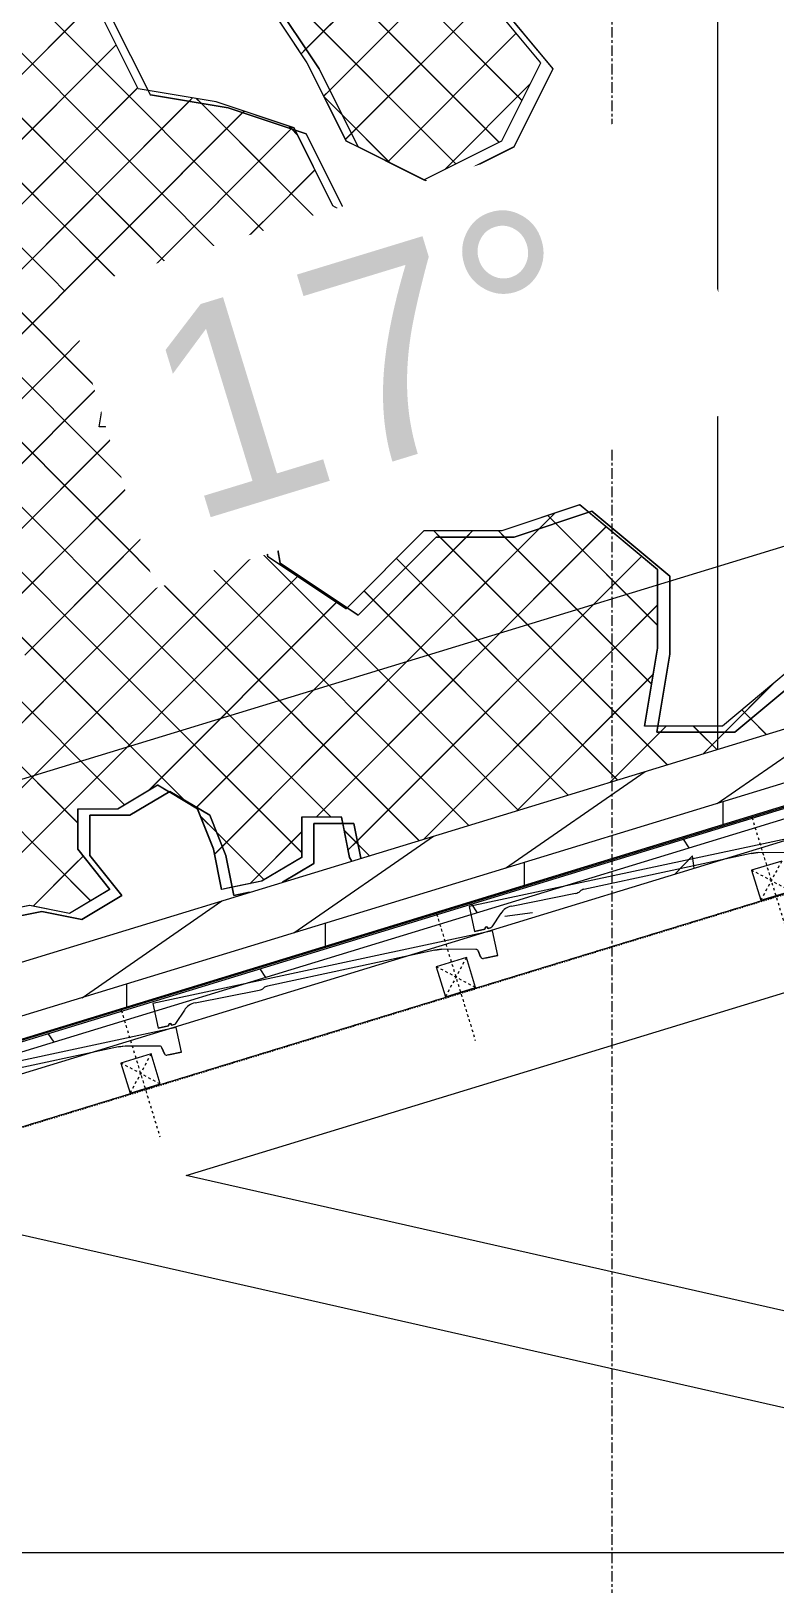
# Model space of a CAD drawing. Header units: millimetres. Extents: x -12186 to 152825, y -4386 to 9463.
# Drawn here: x 48103 to 49003, y 3561 to 5439 of the extents above; entities that cross this region are included whole.
import ezdxf

# ---------------------------------------------------------------- set-up
doc = ezdxf.new("R2010")
doc.units = ezdxf.units.MM
for name, pattern in [('Dash', [6.35, 3.175, -3.175]), ('Dash 1_5mm', [3, 1.5, -1.5]), ('Grid Line', [22.225, 12.7, -3.175, 3.175, -3.175])]:
    doc.linetypes.add(name, pattern=pattern)
for name, color, linetype, lineweight in [('A-DETL', 90, 'Continuous', 5), ('A-DETL-GENF', 92, 'Continuous', 5), ('A-DETL-GENF-HDLN', 1, 'Dash', 5), ('A-DETL-THIN', 151, 'Continuous', 5), ('A-ROOF', 132, 'Continuous', 9), ('A-ROOF-OTLN', 132, 'Continuous', 9), ('A-ROOF-PATT', 132, 'Continuous', 9), ('G-ANNO-DIMS', 111, 'Continuous', 5), ('G-IMPT', 8, 'Continuous', 5), ('I-WALL', 2, 'Continuous', 9), ('L-PLNT', 71, 'Continuous', 5), ('S-GRID', 1, 'Continuous', 5)]:
    doc.layers.add(name, color=color, linetype=linetype, lineweight=lineweight)
doc.styles.add('Arial', font='arial.ttf', dxfattribs={"height": 250})

# ---------------------------------------------------------------- blocks, each defined once
blk = doc.blocks.new('SVA_Shades of Green Tree - Australian_Tree_based_on_Leopard_Tree_2901-V315-Section B-B')
at = {"layer": 'G-IMPT'}
for p, q in [((767.7, 5085), (-105.5, 5959.7)), ((819.9, 5111.2), (-34.3, 5966.9)), ((819.8, 5111.2), (-27.1, 5959.5)), ((715.5, 5058.9), (-169.1, 5945)), ((715.4, 5058.9), (-159.3, 5935.1)), ((767.6, 5085), (-97.2, 5951.2)), ((872, 5137.3), (68.2, 5942.4)), ((872.1, 5137.3), (68.4, 5942.4)), ((697.7, 4998.3), (-221.3, 5918.8)), ((697.8, 4684.5), (-523.2, 5907.6)), ((697.7, 4684.5), (-523.2, 5907.4)), ((750.9, 4709.6), (-445.2, 5907.7)), ((751.1, 4709.6), (-445, 5907.7)), ((795.3, 4743.7), (-363, 5904)), ((795.1, 4743.7), (-355.8, 5896.6)), ((839.4, 4777.9), (-284.7, 5904)), ((839.3, 4777.9), (-277.5, 5896.6)), ((697.6, 4998.3), (-211.5, 5908.9)), ((932.5, 5155.2), (185.1, 5904)), ((932.4, 5155.2), (192.3, 5896.6)), ((1174.9, 5304.6), (726.4, 5753.8)), ((1174.7, 5304.6), (738.6, 5741.5)), ((1122.7, 5278.5), (700.3, 5701.6)), ((13.1, 4801), (884.3, 5673.7)), ((13.3, 4801), (884.4, 5673.7)), ((1122.5, 5278.5), (712.5, 5689.2)), ((1202.6, 5355.2), (884.9, 5673.3)), ((1202.7, 5355.2), (885.1, 5673.3)), ((935.7, 5411.3), (1119.9, 5595.9)), ((941.5, 5417.3), (1119.8, 5595.9)), ((963, 5360.2), (1139.9, 5537.4)), ((970.3, 5367.6), (1139.7, 5537.4)), ((989.1, 5307.9), (1160.1, 5479.2)), ((996.4, 5315.4), (1160, 5479.2)), ((1040.4, 5281), (1195.6, 5436.5)), ((1040.5, 5281), (1195.7, 5436.5)), ((251.8, 4961.7), (711.8, 5422.5)), ((251.9, 4961.7), (712, 5422.5)), ((935.6, 5411.3), (941.5, 5417.3)), ((353.2, 4984.8), (737.9, 5370.2)), ((353.3, 4984.8), (738.1, 5370.2)), ((1109.8, 5272.1), (1212.5, 5375)), ((1109.9, 5272.1), (1212.6, 5375)), ((372.8, 4926), (800.1, 5354)), ((372.9, 4926), (804.4, 5358.3)), ((800.1, 5354), (804.3, 5358.3)), ((814.6, 5351.6), (808.7, 5357.5)), ((1001.3, 5164.8), (808.9, 5357.5)), ((1001.1, 5164.8), (814.6, 5351.6)), ((962.8, 5360.2), (970.3, 5367.6)), ((985.3, 5337.5), (963, 5359.9)), ((1043.2, 5279.6), (963.1, 5359.9)), ((392.4, 4867.2), (864.8, 5340.4)), ((392.5, 4867.2), (866.7, 5342.2)), ((864.8, 5340.4), (866.6, 5342.2)), ((1043, 5279.7), (985.3, 5337.5)), ((452.2, 4848.7), (923.5, 5320.8)), ((452.3, 4848.7), (925.4, 5322.6)), ((923.8, 5320.7), (920.2, 5324.3)), ((931.5, 5313.1), (920.3, 5324.3)), ((923.5, 5320.8), (925.3, 5322.6)), ((931.4, 5313.1), (923.8, 5320.7)), ((988.9, 5307.9), (996.4, 5315.4)), ((1004.6, 5298.9), (1084, 5259.2)), ((765.4, 5083.9), (952.4, 5271.2)), ((890.9, 5209.7), (952.3, 5271.2)), ((911.4, 5151.7), (982.5, 5222.9)), ((912.3, 5152.8), (982.4, 5222.9)), ((765.3, 5083.9), (889.8, 5208.6)), ((1002.7, 5164.9), (1032.2, 5194.4)), ((1002.8, 5164.8), (1032.4, 5194.4)), ((1079.4, 5164.8), (1073.4, 5170.9)), ((1079.6, 5164.8), (1073.5, 5170.9)), ((1081, 5164.8), (1082.1, 5165.9)), ((1081.1, 5164.8), (1082.2, 5165.9)), ((522, 4840.2), (701.2, 5019.7)), ((522.1, 4840.2), (701.3, 5019.7)), ((525.8, 4765.5), (720.4, 4960.4)), ((712.9, 4953), (720.3, 4960.4)), ((742.8, 4953), (735.4, 4960.4)), ((883.6, 4812), (735.6, 4960.4)), ((525.7, 4765.5), (703.7, 4943.7)), ((529.4, 4690.8), (791.2, 4953)), ((529.6, 4690.8), (793.5, 4955.1)), ((704.2, 4944.3), (710, 4950)), ((710.1, 4950.2), (712.9, 4953)), ((883.5, 4812), (742.8, 4953)), ((791.2, 4953), (793.4, 4955.1)), ((601.4, 4684.5), (840.3, 4923.8)), ((601.5, 4684.5), (840.5, 4923.8)), ((665.3, 4481.6), (237.3, 4910.4)), ((665.4, 4481.6), (237.4, 4910.4)), ((880.4, 4893.6), (870.1, 4903.9)), ((880.6, 4893.6), (870.2, 4903.9)), ((679.7, 4684.5), (881.6, 4886.7)), ((679.8, 4684.5), (881.7, 4886.7)), ((831.1, 4443.8), (1242.6, 4856)), ((1224, 4837.5), (1242.5, 4856)), ((1243.2, 4843.9), (1234, 4853.2)), ((1366.8, 4720.2), (1234.1, 4853.2)), ((632.5, 4436.1), (242.5, 4826.7)), ((632.6, 4436.1), (242.6, 4826.7)), ((808.3, 4499.4), (1142.9, 4834.6)), ((809.1, 4500.4), (1135.4, 4827.2)), ((840.3, 4453.1), (1224, 4837.5)), ((953.7, 4488.4), (1304.2, 4839.5)), ((953.9, 4488.4), (1304.4, 4839.5)), ((1103.3, 4827.2), (1095.9, 4834.6)), ((1378.2, 4552), (1096.1, 4834.6)), ((1378.1, 4551.9), (1103.3, 4827.2)), ((1135.4, 4827.2), (1142.7, 4834.6)), ((1181.6, 4827.2), (1174.2, 4834.6)), ((1359.5, 4649.1), (1174.4, 4834.6)), ((1359.4, 4649.1), (1181.6, 4827.2)), ((1366.7, 4720.2), (1243.2, 4843.9)), ((530.8, 4456.9), (891.7, 4818.4)), ((530.9, 4456.9), (891.8, 4818.4)), ((1198.1, 4496.9), (883.5, 4812)), ((1198.2, 4496.9), (883.6, 4812)), ((891.7, 4818.4), (892.8, 4819.4)), ((891.8, 4818.4), (892.9, 4819.4)), ((992.6, 4448.8), (1347.1, 4803.8)), ((1003.6, 4459.9), (1347, 4803.8)), ((1061.9, 4790.2), (1050.8, 4801.3)), ((1318.2, 4533.6), (1050.9, 4801.3)), ((1317.1, 4534.6), (1061.9, 4790.2)), ((619.4, 4684.5), (525, 4779)), ((619.5, 4684.5), (525.2, 4779)), ((595.8, 4443.6), (931.1, 4779.4)), ((595.9, 4443.6), (931.2, 4779.4)), ((1138.1, 4478.6), (839.3, 4777.9)), ((1138.2, 4478.6), (839.4, 4777.9)), ((1022.8, 4751), (1011.6, 4762.1)), ((1258.2, 4515.3), (1011.8, 4762.1)), ((1258.1, 4515.3), (1022.8, 4751)), ((750.8, 4520.4), (978, 4748)), ((750.9, 4520.4), (978.2, 4748)), ((1078.1, 4460.2), (795.1, 4743.7)), ((1078.2, 4460.3), (795.3, 4743.7)), ((1084.2, 4462.1), (1366.8, 4745.2)), ((1301.2, 4679.5), (1366.7, 4745.2)), ((971.8, 4488.4), (750.9, 4709.6)), ((971.9, 4488.4), (751.1, 4709.6)), ((465.9, 4470.2), (679.8, 4684.5)), ((722, 4503.2), (541.1, 4684.5)), ((722.3, 4503.1), (541.2, 4684.5)), ((794.3, 4509.3), (619.4, 4684.5)), ((798.2, 4505.5), (619.5, 4684.5)), ((635.8, 4640.5), (679.7, 4684.5)), ((936.2, 4445.6), (697.7, 4684.5)), ((936.3, 4445.6), (697.8, 4684.5)), ((1084, 4462), (1301, 4679.3)), ((1196.7, 4496.5), (1361.4, 4661.5)), ((1196.9, 4496.5), (1361.6, 4661.5)), ((465.8, 4470.2), (634.9, 4639.6)), ((1422.3, 4565.5), (1505.9, 4649.2)), ((1447.9, 4591.3), (1505.7, 4649.2)), ((1479.3, 4607.4), (1468.6, 4618.2)), ((1498.2, 4588.6), (1468.7, 4618.2)), ((1498.1, 4588.6), (1479.3, 4607.4)), ((1309.4, 4530.9), (1369.6, 4591.3)), ((1309.6, 4531), (1377.2, 4598.7)), ((1369.6, 4591.3), (1377, 4598.7)), ((1417.1, 4591.3), (1409.7, 4598.7)), ((1438.2, 4570.3), (1409.9, 4598.7)), ((1438.1, 4570.3), (1417.1, 4591.3)), ((1422.1, 4565.4), (1447.9, 4591.3)), ((798.1, 4505.5), (794.3, 4509.3)), ((833.6, 4470), (813.7, 4489.8)), ((890.9, 4412.6), (813.9, 4489.8)), ((890.8, 4412.6), (833.6, 4470)), ((873.5, 4408), (936.2, 4470.8)), ((873.6, 4408), (936.3, 4470.8)), ((1004.5, 4455.6), (987.8, 4472.3)), ((1018.3, 4441.9), (987.9, 4472.3)), ((830.9, 4443.8), (840.3, 4453.1)), ((992.5, 4448.8), (1003.6, 4459.9)), ((1018.2, 4441.9), (1004.5, 4455.6)), ((681.2, 4387.4), (632.6, 4436.1)), ((681.1, 4387.4), (633.3, 4435.2)), ((660.8, 4430.3), (671.9, 4441.4)), ((661, 4430.3), (672, 4441.4)), ((611.6, 4380.9), (660.8, 4430.3)), ((611.7, 4380.9), (661, 4430.3))]:
    blk.add_line(p, q, dxfattribs=at)
at = {"layer": 'G-IMPT', "flags": 128}
for points in [[(1539.6, 4677.3), (1445.3, 4598.7), (1351.1, 4598.7), (1366.8, 4693), (1366.8, 4787.4), (1272.6, 4866), (1178.3, 4834.6), (1084.1, 4834.6), (989.9, 4740.2), (895.6, 4803.1), (879.9, 4897.5), (785.7, 4960.4), (691.4, 4960.4), (707.1, 5054.7), (801.4, 5101.9), (895.6, 5149.1), (989.9, 5164.8), (1084.1, 5164.8), (974.1, 5227.7), (927, 5322.1), (832.8, 5353.5), (738.5, 5369.3), (691.4, 5463.6)], [(879.9, 5495.1), (942.7, 5400.7), (989.9, 5306.3), (1084.1, 5259.2), (1178.3, 5306.3), (1225.5, 5400.7), (1146.9, 5495.1)], [(1084, 5259.2), (1178.2, 5306.3), (1225.3, 5400.7), (1146.8, 5495.1), (1131.1, 5589.4), (1034.1, 5644.9)], [(750.6, 5367.2), (738.4, 5369.3), (691.3, 5463.6), (785.5, 5526.5)], [(881.9, 5491.9), (942.6, 5400.7), (989.7, 5306.3), (1004.6, 5298.9)], [(928.4, 5319.2), (926.9, 5322.1), (832.7, 5353.5), (750.6, 5367.2)], [(988.2, 5219.6), (974, 5227.7), (928.4, 5319.2)], [(707.4, 4960.4), (691.3, 4960.4), (707, 5054.7), (801.2, 5101.9), (895.5, 5149.1), (989.7, 5164.8), (1084, 5164.8), (989.2, 5219)], [(796.6, 4953), (785.5, 4960.4), (707.4, 4960.4)], [(991.2, 4741.7), (989.7, 4740.2), (895.5, 4803.1), (879.8, 4897.5), (796.6, 4953)], [(1283, 4857.2), (1272.4, 4866), (1178.2, 4834.6), (1084, 4834.6), (991.2, 4741.7)], [(1367.1, 4598.7), (1351, 4598.7), (1366.7, 4693), (1366.7, 4787.4), (1283, 4857.2)], [(1719.3, 4656.3), (1633.7, 4693), (1539.5, 4677.3), (1445.2, 4598.7), (1367.1, 4598.7)], [(997.1, 4435.5), (994.4, 4439.9), (984.7, 4488.4), (936.3, 4488.4), (936.3, 4439.9), (888, 4410.9), (839.6, 4401.2), (829.9, 4449.6), (810.6, 4498.1), (762.2, 4527.1), (713.8, 4498.1), (665.4, 4498.1), (665.4, 4449.6), (704.1, 4401.2), (655.7, 4372.1), (607.4, 4381.8), (559, 4372.1), (520.3, 4323.7), (551, 4299.1)], [(775.2, 4519.2), (762.1, 4527.1), (713.7, 4498.1), (665.3, 4498.1), (665.3, 4449.6), (704, 4401.2), (655.6, 4372.1), (607.2, 4381.8), (558.9, 4372.1), (545.5, 4355.4)], [(852.3, 4403.8), (839.5, 4401.2), (829.8, 4449.6), (810.4, 4498.1), (775.6, 4519)], [(986.1, 4481), (984.6, 4488.4), (936.2, 4488.4), (936.2, 4439.9), (887.8, 4410.9), (852.3, 4403.8)], [(997, 4435.4), (994.3, 4439.9), (986.1, 4481)]]:
    blk.add_lwpolyline(points, dxfattribs=at)
at = {"layer": 'L-PLNT'}
for p, q in [((894.6, 5487.7), (957.5, 5393.3)), ((957.4, 5393.3), (894.6, 5487.7)), ((1240.2, 5393.3), (1161.6, 5487.7)), ((1161.6, 5487.7), (1240.1, 5393.3)), ((753.3, 5361.9), (706.1, 5456.2)), ((706.1, 5456.2), (753.2, 5361.9)), ((1004.5, 5299), (957.4, 5393.3)), ((957.4, 5393.3), (957.5, 5393.3)), ((957.5, 5393.3), (1004.6, 5299)), ((1240.1, 5393.3), (1193, 5299)), ((1193.1, 5299), (1240.2, 5393.3)), ((1240.1, 5393.3), (1240.2, 5393.3)), ((753.2, 5361.9), (753.3, 5361.9)), ((847.5, 5346.1), (753.3, 5361.9)), ((753.3, 5361.9), (847.5, 5346.1)), ((941.7, 5314.7), (847.5, 5346.1)), ((847.5, 5346.1), (941.7, 5314.7)), ((847.5, 5346.1), (847.5, 5346.1)), ((988.9, 5220.3), (941.7, 5314.7)), ((941.7, 5314.7), (988.8, 5220.3)), ((941.7, 5314.7), (941.7, 5314.7)), ((1004.5, 5299), (1004.6, 5299)), ((1004.6, 5299), (1098.8, 5251.8)), ((1098.8, 5251.8), (1004.6, 5298.9)), ((1098.8, 5251.8), (1193.1, 5299)), ((1193, 5299), (1098.8, 5251.8)), ((1193, 5299), (1193.1, 5299)), ((1098.8, 5251.8), (1098.8, 5251.8)), ((988.8, 5220.3), (988.9, 5220.3)), ((1098.8, 5157.4), (988.9, 5220.3)), ((988.9, 5220.3), (1098.8, 5157.4)), ((910.3, 5141.7), (1004.6, 5157.4)), ((1004.5, 5157.4), (910.3, 5141.7)), ((1004.5, 5157.4), (1004.6, 5157.4)), ((1004.6, 5157.4), (1098.8, 5157.4)), ((1098.8, 5157.4), (1004.6, 5157.4)), ((1098.8, 5157.4), (1098.8, 5157.4)), ((816.1, 5094.5), (910.3, 5141.7)), ((910.3, 5141.7), (816.1, 5094.5)), ((910.3, 5141.7), (910.3, 5141.7)), ((721.9, 5047.3), (816.1, 5094.5)), ((816.1, 5094.5), (721.9, 5047.4)), ((706.1, 4953), (721.9, 5047.3)), ((721.8, 5047.3), (706.1, 4953)), ((721.8, 5047.3), (721.9, 5047.3)), ((800.4, 4953), (706.1, 4953)), ((706.1, 4953), (800.3, 4953)), ((706.1, 4953), (706.1, 4953)), ((800.3, 4953), (800.4, 4953)), ((894.6, 4890.1), (800.4, 4953)), ((800.4, 4952.9), (894.6, 4890.1)), ((907.6, 4811.8), (894.6, 4890.1)), ((894.6, 4890.1), (907.6, 4811.8)), ((894.6, 4890.1), (894.6, 4890.1)), ((1287.3, 4858.6), (1193.1, 4827.2)), ((1193.1, 4827.2), (1287.2, 4858.6)), ((1287.2, 4858.6), (1287.3, 4858.6)), ((1381.5, 4780), (1287.3, 4858.6)), ((1287.3, 4858.6), (1381.5, 4780)), ((1004.5, 4732.8), (1098.8, 4827.2)), ((1098.8, 4827.2), (1004.6, 4732.8)), ((1193.1, 4827.2), (1098.8, 4827.2)), ((1098.8, 4827.2), (1193, 4827.2)), ((1098.8, 4827.2), (1098.8, 4827.2)), ((1193, 4827.2), (1193.1, 4827.2)), ((910.3, 4795.7), (907.6, 4811.8)), ((907.6, 4811.8), (910.3, 4795.7)), ((1004.6, 4732.8), (910.3, 4795.7)), ((910.3, 4795.7), (1004.5, 4732.8)), ((910.3, 4795.7), (910.3, 4795.7)), ((1381.5, 4685.6), (1381.5, 4780)), ((1381.5, 4780), (1381.5, 4685.6)), ((1381.5, 4780), (1381.5, 4780)), ((1004.5, 4732.8), (1004.6, 4732.8)), ((1365.8, 4591.3), (1381.5, 4685.6)), ((1381.5, 4685.6), (1365.8, 4591.3)), ((1381.5, 4685.6), (1381.5, 4685.6)), ((1554.3, 4669.9), (1460.1, 4591.3)), ((1460.1, 4591.3), (1554.3, 4669.9)), ((1460.1, 4591.3), (1365.8, 4591.3)), ((1365.8, 4591.3), (1460, 4591.3)), ((1365.8, 4591.3), (1365.8, 4591.3)), ((1460, 4591.3), (1460.1, 4591.3)), ((728.5, 4490.7), (776.9, 4519.7)), ((776.9, 4519.7), (728.5, 4490.7)), ((776.9, 4519.7), (825.3, 4490.7)), ((825.2, 4490.7), (776.9, 4519.7)), ((776.9, 4519.7), (776.9, 4519.7)), ((680.1, 4442.2), (680.1, 4490.7)), ((680.1, 4490.7), (728.5, 4490.7)), ((728.5, 4490.7), (680.1, 4490.7)), ((680.1, 4490.7), (680.1, 4442.2)), ((680.1, 4490.7), (680.1, 4490.7)), ((728.5, 4490.7), (728.5, 4490.7)), ((844.6, 4442.2), (825.2, 4490.7)), ((825.2, 4490.7), (825.3, 4490.7)), ((825.3, 4490.7), (844.6, 4442.2)), ((951, 4481), (951, 4432.5)), ((951, 4481), (951.1, 4481)), ((951.1, 4432.5), (951.1, 4481)), ((951.1, 4481), (999.4, 4481)), ((999.4, 4481), (951.1, 4481)), ((999.4, 4481), (1007.9, 4438.8)), ((1007.8, 4438.7), (999.4, 4481)), ((999.4, 4481), (999.4, 4481)), ((718.8, 4393.8), (680.1, 4442.2)), ((680.1, 4442.2), (718.8, 4393.8)), ((680.1, 4442.2), (680.1, 4442.2)), ((844.6, 4442.2), (854.3, 4393.8)), ((854.3, 4393.8), (844.6, 4442.2)), ((844.6, 4442.2), (844.6, 4442.2)), ((951, 4432.5), (913.1, 4409.8)), ((913.2, 4409.8), (951.1, 4432.5)), ((951, 4432.5), (951.1, 4432.5)), ((670.5, 4364.7), (718.8, 4393.8)), ((718.8, 4393.8), (670.5, 4364.8)), ((718.8, 4393.8), (718.8, 4393.8)), ((854.3, 4393.8), (873.2, 4397.6)), ((873.3, 4397.6), (854.3, 4393.8)), ((854.3, 4393.8), (854.3, 4393.8)), ((573.7, 4364.7), (622.1, 4374.4)), ((622, 4374.4), (573.7, 4364.7)), ((622, 4374.4), (622.1, 4374.4)), ((622.1, 4374.4), (670.5, 4364.7)), ((670.4, 4364.7), (622.1, 4374.4)), ((670.4, 4364.7), (670.5, 4364.7))]:
    blk.add_line(p, q, dxfattribs=at)
blk = doc.blocks.new('Repeating Detail - Timber _38 x 38_-372870-Section B-B')
at = {"layer": 'A-DETL-GENF'}
for p, q in [((1516.7, 4435.4), (1480.4, 4424.3)), ((1480.4, 4424.3), (1491.5, 4388)), ((1491.5, 4388), (1527.8, 4399.1)), ((1135.4, 4318.8), (1099.1, 4307.7)), ((1146.5, 4282.5), (1135.4, 4318.8)), ((1099.1, 4307.7), (1110.2, 4271.4)), ((1110.2, 4271.4), (1146.5, 4282.5)), ((754.1, 4202.3), (717.7, 4191.2)), ((717.7, 4191.2), (728.8, 4154.8)), ((765.2, 4165.9), (754.1, 4202.3)), ((728.8, 4154.8), (765.2, 4165.9))]:
    blk.add_line(p, q, dxfattribs=at)
at = {"layer": 'A-DETL-GENF-HDLN'}
for p, q in [((1480.7, 4488.2), (1527.5, 4335.2)), ((1516.7, 4435.4), (1491.5, 4388)), ((1527.8, 4399.1), (1480.4, 4424.3)), ((1099.4, 4371.6), (1146.2, 4218.6)), ((1135.4, 4318.8), (1110.2, 4271.4)), ((1146.5, 4282.5), (1099.1, 4307.7)), ((718.1, 4255), (764.8, 4102)), ((765.2, 4165.9), (717.7, 4191.2)), ((754.1, 4202.3), (728.8, 4154.8))]:
    blk.add_line(p, q, dxfattribs=at)
blk = doc.blocks.new('Repeating Detail - Conc Roof Tile-372879-Section B-B')
at = {"layer": 'A-DETL-GENF'}
for p, q in [((1549.5, 4468.1), (1138.8, 4380.3)), ((1479.9, 4444.5), (1277.5, 4401.2)), ((1479.9, 4444.5), (1487.9, 4445.6)), ((1488.3, 4445.6), (1479.9, 4444.5)), ((1529.5, 4445.5), (1488.3, 4445.6)), ((1189.8, 4380.9), (1267.3, 4396.4)), ((1138.8, 4380.3), (1145.2, 4350.4)), ((1177, 4372.2), (1166.4, 4355.9)), ((1167, 4351.2), (756.3, 4263.3)), ((1145.2, 4350.4), (1157.9, 4353.2)), ((1157.9, 4353.2), (1145.2, 4350.4)), ((1157.9, 4353.2), (1158.6, 4355.4)), ((1158.6, 4355.4), (1157.9, 4353.2)), ((1158.6, 4355.4), (1160.3, 4355.7)), ((1160.3, 4355.7), (1158.6, 4355.4)), ((1160.3, 4355.7), (1161.8, 4354)), ((1161.8, 4354), (1160.3, 4355.7)), ((1161.8, 4354), (1164.5, 4354.6)), ((1164.5, 4354.6), (1161.8, 4354)), ((1173.4, 4321.4), (1167, 4351.2)), ((1097.4, 4327.6), (895, 4284.3)), ((1097.4, 4327.6), (1105.3, 4328.7)), ((1105.7, 4328.7), (1097.4, 4327.6)), ((1147, 4328.6), (1105.7, 4328.7)), ((1149.8, 4326.7), (1152.7, 4319.5)), ((1152.7, 4319.5), (1149.8, 4326.7)), ((1173.4, 4321.4), (1157.6, 4318)), ((1157.6, 4318), (1173.4, 4321.4)), ((1173.4, 4321.4), (1157.6, 4318)), ((1157.6, 4318), (1156.1, 4317.7)), ((756.3, 4263.3), (762.7, 4233.5)), ((807.3, 4264), (884.8, 4279.4)), ((794.4, 4255.2), (783.9, 4238.9)), ((784.5, 4234.2), (373.8, 4146.4)), ((762.7, 4233.5), (775.4, 4236.2)), ((775.4, 4236.2), (762.7, 4233.5)), ((775.4, 4236.2), (776.1, 4238.4)), ((776.1, 4238.4), (775.4, 4236.2)), ((776.1, 4238.4), (777.8, 4238.8)), ((777.8, 4238.8), (776.1, 4238.4)), ((777.8, 4238.8), (779.3, 4237)), ((779.3, 4237), (777.8, 4238.8)), ((779.3, 4237), (782, 4237.6)), ((782, 4237.6), (779.3, 4237)), ((790.9, 4204.4), (784.5, 4234.2)), ((714.9, 4210.6), (512.4, 4167.3)), ((714.9, 4210.6), (722.8, 4211.8)), ((723.2, 4211.7), (714.9, 4210.6)), ((764.5, 4211.6), (723.2, 4211.7)), ((767.3, 4209.7), (770.2, 4202.5)), ((770.2, 4202.5), (767.3, 4209.7)), ((775.1, 4201), (773.6, 4200.7)), ((790.9, 4204.4), (775.1, 4201)), ((775.1, 4201), (790.9, 4204.4)), ((790.9, 4204.4), (775.1, 4201))]:
    blk.add_line(p, q, dxfattribs=at)
for centre, radius, start, end in [((1266.2, 4406.3), 10, 276.5757, 312.0411), ((1279.6, 4391.5), 10, 102.0757, 132.0411), ((1193.8, 4361.3), 20, 101.2845, 147.0757), ((1163.9, 4357.5), 3, 282.0757, 327.0757), ((1163.9, 4357.5), 3, 282.0757, 327.0757), ((1147, 4325.6), 3, 22.0757, 89.8219), ((1155.5, 4320.6), 3, 202.0757, 282.0757), ((1155.5, 4320.6), 3, 202.0757, 282.0757), ((883.7, 4289.4), 10, 276.5757, 312.0411), ((897.1, 4274.5), 10, 102.0757, 132.0411), ((811.2, 4244.3), 20, 101.2845, 147.0757), ((781.4, 4240.6), 3, 282.0757, 327.0757), ((781.4, 4240.6), 3, 282.0757, 327.0757), ((764.5, 4208.6), 3, 22.0757, 89.8219), ((773, 4203.6), 3, 202.0757, 282.0757), ((773, 4203.6), 3, 202.0757, 282.0757)]:
    blk.add_arc(centre, radius, start, end, dxfattribs=at)

msp = doc.modelspace()

# ---------------------------------------------------------------- hatches: boundary and pattern name
at = {"layer": 'A-ROOF-PATT', "lineweight": 5}
h = msp.add_hatch(dxfattribs=at)
h.set_pattern_fill('FP_42', color=256, style=0, pattern_type=2)
h.set_pattern_definition([(34.74, (48761.48, 4485.295), (-143.142, -0.0011), [])])
h.paths.add_polyline_path([(45439.1, 3436.8), (51908.9, 5414.8), (51908.9, 5429.7), (52072, 5523.9), (52083.9, 5533.8), (45562.9, 3540.1), (45514.1, 3499.4)])
h.paths.add_polyline_path([(51923.9, 5419.4), (51960.1, 5430.4), (52033, 5491.3), (51923.9, 5428.3), (51923.9, 5424.8)])
h = msp.add_hatch(dxfattribs=at)
h.set_pattern_fill('FP_41', color=256, style=0, pattern_type=2)
h.set_pattern_definition([(123.795, (48879.92, 4479.42), (-308.4, 0.001), [])])
h.paths.add_polyline_path([(45649.3, 3457.6), (51960.1, 5387.2), (51939.6, 5393.4), (45638.2, 3466.9)])
h.paths.add_polyline_path([(52133.6, 5409.6), (52197, 5429), (52094.8, 5514.4), (52083.9, 5520.7), (52074.8, 5515.5), (52097.5, 5420.7), (52126.6, 5411.7)])
h = msp.add_hatch(dxfattribs=at)
h.set_pattern_fill('FP_38', color=256, style=0, pattern_type=2)
h.set_pattern_definition([(90, (48699.6, 4427.54), (-240.416, 1e-14), [])])
h.paths.add_polyline_path([(45439.1, 3424.6), (51908.9, 5402.9), (51908.9, 5414.8), (45439.1, 3436.8)])
h.paths.add_polyline_path([(51923.9, 5407.2), (51960.1, 5418.3), (51960.1, 5430.4), (51923.9, 5419.4), (51923.9, 5417.9)])
h = msp.add_hatch(dxfattribs=at)
h.set_pattern_fill('FP_39', color=256, style=0, pattern_type=2)
h.set_pattern_definition([(90, (48699.6, 4413.8), (-240.416, 1e-14), [])])
h.paths.add_polyline_path([(45439.1, 3409.3), (51960.1, 5403), (51960.1, 5418.3), (51923.9, 5407.2), (51923.9, 5402.9), (51908.9, 5402.6), (45439.1, 3424.6)])
h = msp.add_hatch(dxfattribs=at)
h.set_pattern_fill('FP_93', color=256, style=0, pattern_type=2)
h.set_pattern_definition([(50, (47874, 3166), (728.737, -63.756), [76.2, -838.2]), (355, (47874, 3166), (-140.97, 764.23), [60.96, -670.56]), (100.451, (47934.7, 3160.7), (587.77, 700.467), [64.76, -712.36]), (46.184, (47874, 3369.2), (1084.316, -168.17), [114.3, -1257.3]), (96.636, (47964.3, 3355.2), (949.61, 989.71), [97.14, -1068.54]), (351.184, (47874, 3369.2), (949.62, 989.7), [91.44, -1005.84]), (21, (47975.6, 3318.4), (606.458, -409.06), [76.2, -838.2]), (326, (47975.6, 3318.4), (247.21, 736.753), [60.96, -670.56]), (71.451, (48026.1, 3284.34), (853.67, 327.685), [64.76, -712.36]), (37.5, (47873.98, 3166.03), (12.355, 338.22), [33.528, -628.904, 33.528, -647.192, -673.1]), (37.5, (47873.98, 3166.03), (12.355, 338.22), [-1343.152, 33.528, -639.572]), (7.5, (47874, 3166.03), (267.279, 400.722), [33.528, -354.584, 33.528, -613.664, -256.54]), (7.5, (47874, 3166.03), (267.279, 400.722), [-1035.304, 33.528, -223.012]), (327.5, (47647.42, 3166.03), (542.3633, -22.9153), [33.528, -220.472, 33.528, -758.952, -1051.56]), (327.5, (47647.42, 3166.03), (542.3633, -22.9153), [-1046.48, 33.528, -1018.032]), (317.5, (47545.8, 3166.03), (592.517, 101.707), [33.528, -296.672, 33.528, -492.76, -746.76]), (317.5, (47545.8, 3166.03), (592.517, 101.707), [-856.488, 33.528, -713.232])])
h.paths.add_polyline_path([(45562.9, 3405), (45616.5, 3421.4), (45612.5, 3434.5), (45660.3, 3449.1), (45664.3, 3436), (52083.9, 5398.7), (58504.4, 3435.7), (58507.8, 3446.9), (58555.6, 3432.3), (58552.9, 3420.9), (58604.9, 3405), (58604.9, 3431.1), (52083.9, 5424.8), (45562.9, 3431.1), (45562.9, 3428.2)])
h = msp.add_hatch(dxfattribs=at)
h.set_pattern_fill('FP_40', color=256, style=0, pattern_type=2)
h.set_pattern_definition([(17, (48704.91, 4406.12), (-240.4161, 0.0001), [])])
h.paths.add_polyline_path([(45449.7, 3409.3), (51966.9, 5403), (51960.1, 5403), (45439.1, 3409.3)])

# ---------------------------------------------------------------- linework, layer by layer
at = {"layer": 'A-DETL', "linetype": 'Dash 1_5mm', "lineweight": 25}
msp.add_line((45924.4, 3450.9), (52097, 5338.1), dxfattribs=at)
at = {"layer": 'A-DETL-THIN'}
for p, q in [((52083.9, 5334.2), (45614.9, 3356.5)), ((48290.7, 4055.3), (50046.9, 4592.3)), ((50046.9, 3657.4), (48290.7, 4055.3)), ((48071.1, 3988.2), (49788.9, 3599)), ((49788.9, 3599), (46798, 3599))]:
    msp.add_line(p, q, dxfattribs=at)
at = {"layer": 'A-ROOF'}
for p, q in [((52083.9, 5424.8), (45562.9, 3431.1)), ((45664.3, 3436), (52083.9, 5398.7))]:
    msp.add_line(p, q, dxfattribs=at)
at = {"layer": 'A-ROOF-OTLN', "lineweight": 5}
for p, q in [((45562.9, 3540.1), (52083.9, 5533.8)), ((51908.9, 5414.8), (45439.1, 3436.8)), ((45439.1, 3409.3), (51960.1, 5403)), ((45449.7, 3409.3), (51970.7, 5403))]:
    msp.add_line(p, q, dxfattribs=at)
at = {"layer": 'I-WALL'}
msp.add_line((48933.9, 4570.8), (48933.9, 6919.9), dxfattribs=at)
at = {"layer": 'S-GRID', "linetype": 'Grid Line'}
msp.add_line((48805.9, -1058.6), (48805.9, 8085.3), dxfattribs=at)

# ---------------------------------------------------------------- block references
at = {"layer": 'A-DETL-GENF'}
for name in ['Repeating Detail - Timber _38 x 38_-372870-Section B-B', 'Repeating Detail - Conc Roof Tile-372879-Section B-B']:
    msp.add_blockref(name, (47494.2, 0), dxfattribs=at)
at = {"layer": 'L-PLNT'}
msp.add_blockref('SVA_Shades of Green Tree - Australian_Tree_based_on_Leopard_Tree_2901-V315-Section B-B', (47494.2, 0), dxfattribs=at)

# ---------------------------------------------------------------- next in the draw order: texts
at = {"layer": 'G-ANNO-DIMS', "insert": (48221.9, 5082.5), "char_height": 250, "width": 630.515, "attachment_point": 1, "rotation": 17, "line_spacing_factor": 0.941778, "style": 'Arial', "bg_fill": 3, "box_fill_scale": 1.25, "bg_fill_color": 256, "bg_fill_true_color": 13158600, "bg_fill_transparency": 0}
msp.add_mtext('17°', dxfattribs=at)

# ---------------------------------------------------------------- next in the draw order: linework, layer by layer
at = {"layer": 'G-ANNO-DIMS'}
msp.add_line((49810.7, 5059.7), (47419.9, 4328.8), dxfattribs=at)

doc.saveas('drawing.dxf')
